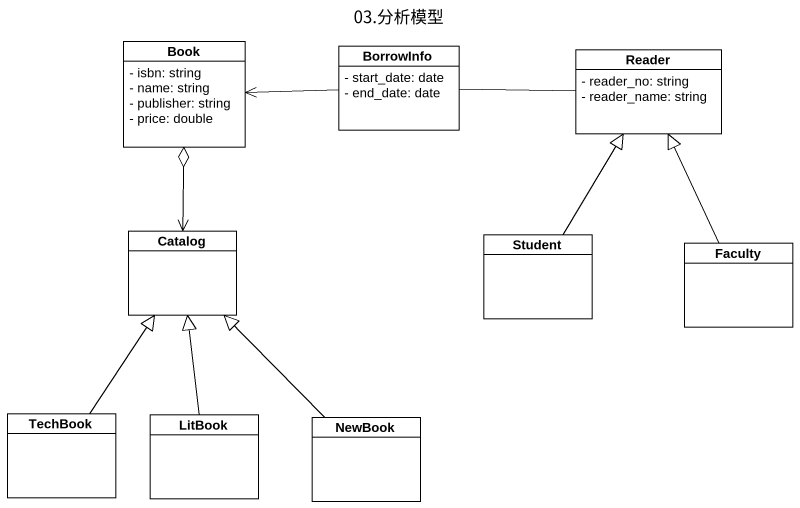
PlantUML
@startuml
title 03.分析模型
hide circle
hide empty members
skinparam classAttributeIconSize 0
class Book {
  - isbn: string
  - name: string
  - publisher: string
  - price: double
}
class BorrowInfo {
  - start_date: date
  - end_date: date
}
class Reader {
  - reader_no: string
  - reader_name: string
}
class Catalog
class Student
class Faculty
class TechBook
class LitBook
class NewBook
Book --> Catalog
BorrowInfo -left-> Book
Reader -left- BorrowInfo
Catalog -up-o Book
Student -up-|> Reader
Faculty -up-|> Reader
TechBook -up-|> Catalog
LitBook -up-|> Catalog
NewBook -up-|> Catalog
@enduml
